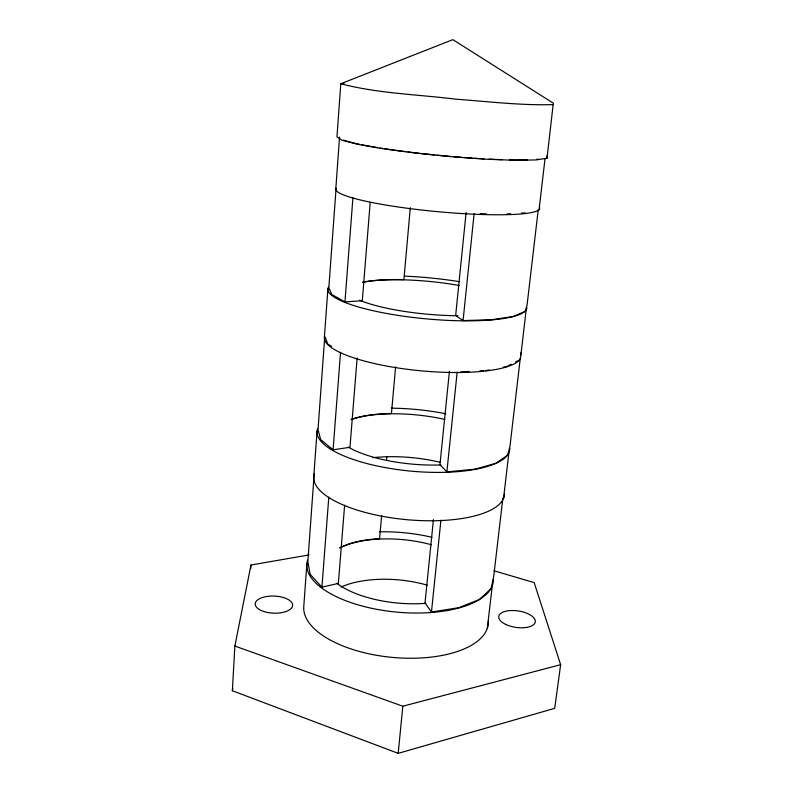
<?xml version="1.0" encoding="UTF-8"?>
<svg xmlns="http://www.w3.org/2000/svg" width="793" height="793" viewBox="0 0 793 793"><rect width="100%" height="100%" fill="white"/><g stroke="black" fill="none" stroke-linecap="round" stroke-linejoin="round"><path stroke-width="1.19" d="M547.021 158.203L553.316 103.169L452.853 39.65L340.792 83.751L336.966 136.862L341.783 140.153L357.296 144.227L382.494 148.688L414.868 153.009L450.662 156.667L485.465 159.195L515.053 160.305L536.177 159.938L547.021 158.203L547.16 155.398M494.079 570.811L534.165 582.607L560.641 664.693L554.723 708.327L398.195 753.35L232.359 690.743L234.877 646.047L250.975 565.012L309.121 554.922M250.757 568.611L250.975 565.012M306.881 563.605L303.798 606.278A92.682 42.614 5.4 0 0 394.973 657.625A92.682 42.614 5.4 0 0 488.419 621.028M317.061 431.114L313.77 476.593A95.784 34.099 5.4 0 0 406.898 519.693A95.784 34.099 5.4 0 0 504.526 493.96M314.187 473.887L307.833 561.573L310.172 574.35L321.938 587.157L338.363 583.39L344.618 505.2M327.906 288.811L324.387 337.303A98.897 24.177 5.4 0 0 415.135 370.222A98.897 24.177 5.4 0 0 520.466 358.565L526.175 309.875M324.714 337.253L318.013 429.558L320.679 439.56L333.09 449.829L349.971 447.282L357.137 357.97M339.563 137.09L335.786 189.012A102.426 12.886 5.4 0 0 439.946 211.88A102.426 12.886 5.4 0 0 539.547 207.459M336.093 188L328.837 287.809L331.861 294.58L344.955 301.875L362.292 300.755L370.202 202.294M321.938 587.157L328.798 497.181M333.09 449.829L340.544 352.251M344.955 301.875L352.944 197.427M381.641 515.45L379.579 538.685A74.76 31.76 5.4 0 0 339.632 547.973M386.538 460.416L386.865 456.748M395.598 366.872L391.445 413.52A77.278 24.642 5.4 0 0 351.428 419.408M410.308 207.667L403.885 279.651A79.806 16.385 5.4 0 0 362.679 282.249M398.195 753.35L402.824 706.216L560.641 664.693M433.434 519.613L425.008 602.908L431.461 612.018L458.681 607.706L479.21 599.567L491.125 588.693L493.712 576.372L502.871 498.024M449.433 371.164L439.956 464.609L446.875 471.894L474.878 469.169L495.833 463.3L507.778 455.103L510.058 445.557L520.337 357.752M466.106 212.554L455.658 315.465L463.072 320.59L491.848 319.728L513.19 316.506L525.135 311.421L527.058 305.117L538.219 209.917M431.461 612.018L440.918 520.168M446.875 471.894L457.164 372.125M463.072 320.59L474.125 213.604M487.298 628.423L492.294 585.63M503.545 498.371L508.888 452.734M520.624 355.314L520.912 352.875M539.052 209.679L545.029 158.729M232.359 690.743L232.815 688.314M511.247 364.235L506.896 366.475L503.357 367.169M515.589 361.985L518.85 360.309M485.683 370.618L489.212 369.925M344.122 83.245L340.792 83.751C378.301 93.584 417.812 94.426 456.233 99.214C488.538 101.544 520.902 105.588 553.336 104.587M507.034 213.932L510.633 213.723M521.437 213.109L525.045 212.901M460.733 371.937L469.05 371.501M479.735 370.936L483.304 370.747M480.231 213.713L486.337 213.823M234.877 646.047L402.824 706.216M327.697 343.914L331.652 346.482M325.219 337.144L327.281 342.784M341.139 586.969A74.076 34.02 5.4 0 1 427.229 585.155M493.385 579.881A93.633 39.848 5.4 0 1 393.873 611.829A93.633 39.848 5.4 0 1 307.555 560.195M379.579 531.806A93.633 39.848 5.4 0 1 431.987 537.287M425.861 603.304A74.829 31.819 5.4 0 1 336.757 583.202M340.138 547.775A74.829 31.819 5.4 0 1 431.323 544.722M538.497 159.165A103.586 8.733 5.4 0 1 536.692 159.353M527.424 159.879A103.586 8.733 5.4 0 1 509.612 159.879M502.128 159.671A103.586 8.733 5.4 0 1 489.083 159.106M484.047 158.838A103.586 8.733 5.4 0 1 474.373 158.233M472.043 158.085A103.586 8.733 5.4 0 1 463.736 157.48M461.328 157.292A103.586 8.733 5.4 0 1 454.072 156.697M450.454 156.39A103.586 8.733 5.4 0 1 437.022 155.141M434.574 154.893A103.586 8.733 5.4 0 1 421.301 153.485M420.062 153.346A103.586 8.733 5.4 0 1 407.86 151.889M405.461 151.592A103.586 8.733 5.4 0 1 395.083 150.214M393.972 150.065A103.586 8.733 5.4 0 1 384.843 148.737M382.335 148.35A103.586 8.733 5.4 0 1 379.887 147.964M377.488 147.577A103.586 8.733 5.4 0 1 361.796 144.752M359.487 144.276A103.586 8.733 5.4 0 1 354.263 143.117M353.321 142.889A103.586 8.733 5.4 0 1 343.607 140.034M372.869 457.69A76.544 27.22 5.4 0 1 440.502 462.388M509.82 448.154A96.796 30.937 5.4 0 1 408.821 470.923A96.796 30.937 5.4 0 1 317.557 428.844M391.286 408.177A96.796 30.937 5.4 0 1 445.864 413.797M440.849 464.936A77.347 24.692 5.4 0 1 348.315 447.103M351.031 419.606A77.347 24.692 5.4 0 1 444.863 419.447M526.939 307.773A99.968 20.568 5.4 0 1 420.914 318.34A99.968 20.568 5.4 0 1 328.48 287.076M404.46 276.142A99.968 20.568 5.4 0 1 459.791 281.723M457.868 315.723A79.885 16.415 5.4 0 1 359.616 300.18M362.956 282.229A79.885 16.415 5.4 0 1 459.127 285.48M506.063 624.567A18.457 8.307 8.5 0 0 535.196 622.317A18.457 8.307 8.5 0 0 509.81 610.6A18.457 8.307 8.5 0 0 506.063 624.567M263.742 611.492A18.735 8.554 2.2 0 0 292.617 605.604A18.735 8.554 2.2 0 0 265.387 596.742A18.735 8.554 2.2 0 0 263.742 611.492"/></g></svg>
